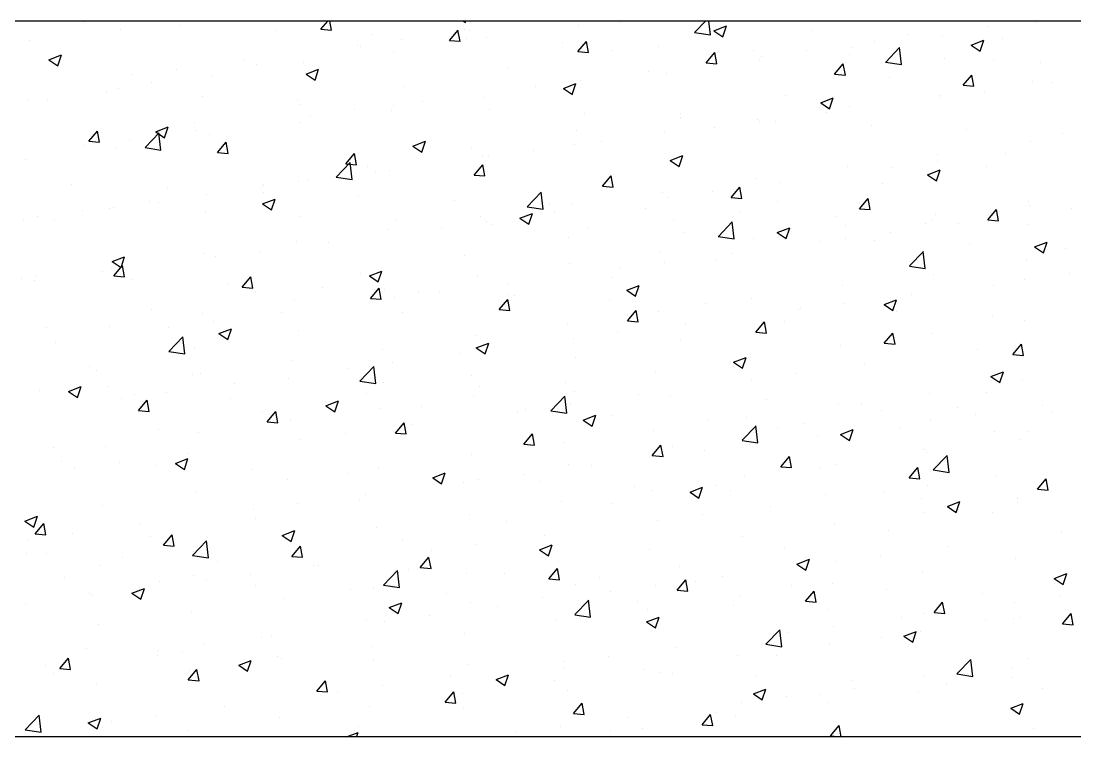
# Model space of a CAD drawing. Header units: millimetres. Extents: x 331487 to 517269, y 198509 to 399936.
# Drawn here: x 415514 to 416102, y 399536 to 399936 of the extents above; entities that cross this region are included whole.
import ezdxf

# ---------------------------------------------------------------- set-up
doc = ezdxf.new("R2010")
doc.units = ezdxf.units.MM
doc.header["$MEASUREMENT"] = 0
doc.layers.add('COLUMN', color=6, linetype='Continuous')

msp = doc.modelspace()

# ---------------------------------------------------------------- linework, layer by layer
at = {"layer": 'COLUMN'}
for p, q in [((420345.71, 399936.48), (392220.13, 399936.48)), ((420350.13, 399536.48), (392620.13, 399536.48))]:
    msp.add_line(p, q, dxfattribs=at)
at = {"layer": 'COLUMN', "color": 2, "linetype": 'Continuous'}
for p, q in [((415548.97, 399935.99), (415548.97, 399935.99)), ((415602.35, 399933.73), (415602.35, 399933.73)), ((415681.01, 399931.96), (415684.8, 399936.48)), ((415686.98, 399931.43), (415686.05, 399936.48)), ((415760.66, 399936.48), (415761.73, 399935.76)), ((415761.72, 399935.76), (415761.97, 399936.48)), ((415824.86, 399934.21), (415824.86, 399934.21)), ((415848.18, 399935.89), (415848.18, 399935.89)), ((415889.7, 399930.15), (415895.77, 399936.48)), ((415898.56, 399928.74), (415897.66, 399936.48)), ((415900.47, 399931.1), (415907.47, 399933.79)), ((415901.56, 399933.63), (415901.56, 399933.63)), ((415905.44, 399927.75), (415907.46, 399933.79)), ((416079.88, 399935.76), (416079.88, 399935.76)), ((415569, 399932.02), (415569, 399932.02)), ((415655.74, 399931.48), (415655.74, 399931.48)), ((415681.01, 399931.96), (415686.99, 399931.43)), ((415709.12, 399929.22), (415709.12, 399929.22)), ((415752.73, 399925.68), (415757.56, 399931.43)), ((415758.71, 399925.15), (415757.55, 399931.42)), ((415761.46, 399932.03), (415761.46, 399932.03)), ((415764.13, 399931.25), (415764.13, 399931.25)), ((415889.67, 399930.12), (415898.56, 399928.74)), ((415900.47, 399931.1), (415905.44, 399927.75)), ((415902.06, 399930.1), (415902.06, 399930.1)), ((415954.94, 399931.38), (415954.94, 399931.38)), ((416008.33, 399929.12), (416008.33, 399929.12)), ((416027.94, 399928.26), (416027.94, 399928.26)), ((416053.11, 399933.32), (416053.11, 399933.32)), ((415518.49, 399925.62), (415518.49, 399925.62)), ((415701.23, 399922.97), (415701.23, 399922.97)), ((415703.14, 399922.02), (415703.14, 399922.02)), ((415726.26, 399926.27), (415726.26, 399926.27)), ((415752.73, 399925.68), (415758.71, 399925.16)), ((415762.5, 399926.97), (415762.5, 399926.97)), ((415773.51, 399927.17), (415773.51, 399927.17)), ((415815.88, 399924.71), (415815.88, 399924.71)), ((415824.46, 399919.41), (415829.28, 399925.15)), ((415830.44, 399918.88), (415829.28, 399925.15)), ((415869.26, 399922.46), (415869.26, 399922.46)), ((415977.43, 399921.86), (415977.43, 399921.86)), ((415989.95, 399925), (415989.95, 399925)), ((415996.43, 399913.6), (416004.22, 399921.72)), ((416044.18, 399923.1), (416051.18, 399925.78)), ((416044.18, 399923.1), (416049.15, 399919.74)), ((416049.15, 399919.74), (416051.18, 399925.78)), ((416061.71, 399926.87), (416061.71, 399926.87)), ((415529.02, 399914.87), (415536.02, 399917.56)), ((415533.99, 399911.51), (415536.02, 399917.56)), ((415721.57, 399919.67), (415721.57, 399919.67)), ((415824.46, 399919.41), (415830.44, 399918.88)), ((415843.74, 399920.09), (415843.74, 399920.09)), ((415896.19, 399913.13), (415901.01, 399918.88)), ((415902.16, 399912.6), (415901.01, 399918.87)), ((415922.65, 399920.2), (415922.65, 399920.2)), ((415927.04, 399916.72), (415927.04, 399916.72)), ((415952.08, 399920.02), (415952.08, 399920.02)), ((415976.03, 399917.94), (415976.03, 399917.94)), ((416005.28, 399912.19), (416004.18, 399921.68)), ((415529.02, 399914.87), (415533.99, 399911.51)), ((415638.07, 399914.66), (415638.07, 399914.66)), ((415644.82, 399912.01), (415644.82, 399912.01)), ((415671.06, 399913.27), (415671.06, 399913.27)), ((415785.42, 399910.08), (415785.42, 399910.08)), ((415896.19, 399913.13), (415902.16, 399912.61)), ((415926.09, 399914.82), (415926.09, 399914.82)), ((415967.91, 399906.86), (415972.73, 399912.6)), ((415973.89, 399906.33), (415972.73, 399912.6)), ((415996.39, 399913.56), (416005.28, 399912.18)), ((416029.41, 399915.69), (416029.41, 399915.69)), ((416056.89, 399915.12), (416056.89, 399915.12)), ((416082.79, 399913.43), (416082.79, 399913.43)), ((415575.16, 399906.37), (415575.16, 399906.37)), ((415600.2, 399909.67), (415600.2, 399909.67)), ((415619.72, 399906.23), (415619.72, 399906.23)), ((415672.73, 399906.86), (415679.73, 399909.55)), ((415672.73, 399906.86), (415677.71, 399903.51)), ((415677.7, 399903.5), (415679.73, 399909.55)), ((415863.89, 399908.41), (415863.89, 399908.41)), ((415874.15, 399907.32), (415874.15, 399907.32)), ((415967.91, 399906.86), (415973.89, 399906.33)), ((415998.57, 399905.11), (415998.57, 399905.11)), ((416039.64, 399900.58), (416044.46, 399906.33)), ((416045.61, 399900.05), (416044.46, 399906.32)), ((415567.78, 399898.73), (415567.78, 399898.73)), ((415586.5, 399902), (415586.5, 399902)), ((415727.1, 399900.06), (415727.1, 399900.06)), ((415800.98, 399900.13), (415800.98, 399900.13)), ((415816.44, 399898.85), (415823.45, 399901.54)), ((415816.44, 399898.85), (415821.42, 399895.5)), ((415821.41, 399895.5), (415823.44, 399901.54)), ((415823.64, 399900.92), (415823.64, 399900.92)), ((415826.02, 399903.42), (415826.02, 399903.42)), ((416039.64, 399900.58), (416045.62, 399900.06)), ((416078.67, 399902.47), (416078.67, 399902.47)), ((416089.71, 399902.16), (416089.71, 399902.16)), ((415517.27, 399892.33), (415517.27, 399892.33)), ((415561.37, 399896.33), (415561.37, 399896.33)), ((415614.76, 399894.08), (415614.76, 399894.08)), ((415772.3, 399893.88), (415772.3, 399893.88)), ((415940.25, 399895.1), (415940.25, 399895.1)), ((415960.16, 399890.84), (415967.16, 399893.53)), ((415965.13, 399887.49), (415967.16, 399893.53)), ((416026.73, 399894.97), (416026.73, 399894.97)), ((416026.8, 399893.88), (416026.8, 399893.88)), ((416051.83, 399897.17), (416051.83, 399897.17)), ((415528.18, 399891.99), (415528.18, 399891.99)), ((415668.14, 399891.82), (415668.14, 399891.82)), ((415668.78, 399890.05), (415668.78, 399890.05)), ((415699.95, 399886.83), (415699.95, 399886.83)), ((415721.52, 399889.57), (415721.52, 399889.57)), ((415737.83, 399891.81), (415737.83, 399891.81)), ((415774.9, 399887.31), (415774.9, 399887.31)), ((415960.16, 399890.84), (415965.13, 399887.49)), ((415976.22, 399888.57), (415976.22, 399888.57)), ((415674.92, 399883.53), (415674.92, 399883.53)), ((415720.36, 399886.38), (415720.36, 399886.38)), ((415828.28, 399885.06), (415828.28, 399885.06)), ((415881.67, 399882.8), (415881.67, 399882.8)), ((415881.93, 399885.09), (415881.93, 399885.09)), ((415924.87, 399881.53), (415924.87, 399881.53)), ((415925.77, 399880.58), (415925.77, 399880.58)), ((415935.05, 399880.55), (415935.05, 399880.55)), ((415963.64, 399885.56), (415963.64, 399885.56)), ((415551.43, 399869.29), (415556.25, 399875.03)), ((415557.41, 399868.76), (415556.25, 399875.03)), ((415588.71, 399874.61), (415595.71, 399877.29)), ((415593.68, 399871.25), (415595.71, 399877.29)), ((415610.46, 399880.04), (415610.46, 399880.04)), ((415611.76, 399875.22), (415611.76, 399875.22)), ((415669.85, 399879.98), (415669.85, 399879.98)), ((415823.61, 399875.08), (415823.61, 399875.08)), ((415900.74, 399877.28), (415900.74, 399877.28)), ((415988.43, 399878.29), (415988.43, 399878.29)), ((416041.81, 399876.03), (416041.81, 399876.03)), ((415551.43, 399869.29), (415557.41, 399868.77)), ((415552.15, 399870.03), (415552.15, 399870.03)), ((415573.89, 399870.23), (415573.89, 399870.23)), ((415582.79, 399865.85), (415590.58, 399873.96)), ((415588.71, 399874.61), (415593.68, 399871.25)), ((415591.64, 399864.43), (415590.54, 399873.93)), ((415618.5, 399872.94), (415618.5, 399872.94)), ((415623.16, 399863.01), (415627.98, 399868.76)), ((415629.13, 399862.48), (415627.98, 399868.75)), ((415732.42, 399866.6), (415739.42, 399869.29)), ((415737.39, 399863.24), (415739.42, 399869.28)), ((415837.58, 399868.97), (415837.58, 399868.97)), ((415872.93, 399874.03), (415872.93, 399874.03)), ((416077.45, 399869.18), (416077.45, 399869.18)), ((416095.2, 399873.78), (416095.2, 399873.78)), ((415548.86, 399866.93), (415548.86, 399866.93)), ((415566.56, 399865.44), (415566.56, 399865.44)), ((415582.75, 399865.81), (415591.64, 399864.43)), ((415623.16, 399863.01), (415629.13, 399862.49)), ((415732.42, 399866.6), (415737.4, 399863.24)), ((415765.29, 399865.07), (415765.29, 399865.07)), ((415799.71, 399863.98), (415799.71, 399863.98)), ((415822.42, 399867.63), (415822.42, 399867.63)), ((415516.05, 399859.04), (415516.05, 399859.04)), ((415689.51, 399849.3), (415697.3, 399857.41)), ((415694.88, 399856.74), (415699.7, 399862.48)), ((415698.37, 399847.88), (415697.26, 399857.37)), ((415700.86, 399856.21), (415699.7, 399862.48)), ((415771.08, 399860.59), (415771.08, 399860.59)), ((415774.68, 399860.69), (415774.68, 399860.69)), ((415876.13, 399858.59), (415883.14, 399861.28)), ((415876.13, 399858.59), (415881.11, 399855.23)), ((415881.11, 399855.23), (415883.13, 399861.28)), ((416025.51, 399861.68), (416025.51, 399861.68)), ((416025.53, 399857.73), (416025.53, 399857.73)), ((416063.4, 399862.72), (416063.4, 399862.72)), ((415694.88, 399856.74), (415700.86, 399856.22)), ((415706.97, 399855.06), (415706.97, 399855.06)), ((415711.52, 399852.37), (415711.52, 399852.37)), ((415719.14, 399853.09), (415719.14, 399853.09)), ((415766.61, 399850.46), (415771.43, 399856.21)), ((415772.58, 399849.93), (415771.43, 399856.2)), ((415975, 399855.28), (415975, 399855.28)), ((416000.49, 399854.44), (416000.49, 399854.44)), ((416019.85, 399850.58), (416026.85, 399853.27)), ((416024.82, 399847.22), (416026.85, 399853.27)), ((416052.76, 399855.46), (416052.76, 399855.46)), ((415541.9, 399845.23), (415541.9, 399845.23)), ((415668.63, 399846.69), (415668.63, 399846.69)), ((415673.65, 399847.38), (415673.65, 399847.38)), ((415689.48, 399849.26), (415698.37, 399847.88)), ((415766.61, 399850.46), (415772.59, 399849.94)), ((415838.34, 399844.19), (415843.16, 399849.93)), ((415844.31, 399843.66), (415843.15, 399849.93)), ((415923.66, 399848.24), (415923.66, 399848.24)), ((415937.34, 399846.12), (415937.34, 399846.12)), ((415994.44, 399845.44), (415994.44, 399845.44)), ((416019.85, 399850.58), (416024.82, 399847.23)), ((415595.28, 399842.98), (415595.28, 399842.98)), ((415617.29, 399839.65), (415617.29, 399839.65)), ((415648.61, 399844.09), (415648.61, 399844.09)), ((415648.66, 399845.05), (415648.66, 399845.05)), ((415648.66, 399840.72), (415648.66, 399840.72)), ((415796.24, 399832.74), (415804.03, 399840.86)), ((415805.09, 399831.33), (415803.99, 399840.82)), ((415838.34, 399844.19), (415844.31, 399843.67)), ((415871.72, 399840.74), (415871.72, 399840.74)), ((415899.46, 399841.14), (415899.46, 399841.14)), ((415910.06, 399837.91), (415914.88, 399843.66)), ((415916.04, 399837.38), (415914.88, 399843.65)), ((415585.46, 399835.77), (415585.46, 399835.77)), ((415590.34, 399835.04), (415590.34, 399835.04)), ((415648.4, 399834.35), (415655.4, 399837.03)), ((415648.4, 399834.35), (415653.37, 399830.99)), ((415653.37, 399830.99), (415655.4, 399837.03)), ((415702.05, 399838.47), (415702.05, 399838.47)), ((415755.43, 399836.21), (415755.43, 399836.21)), ((415808.81, 399833.96), (415808.81, 399833.96)), ((415821.21, 399834.34), (415821.21, 399834.34)), ((415874.43, 399837.84), (415874.43, 399837.84)), ((415910.06, 399837.91), (415916.04, 399837.39)), ((415936.12, 399835.43), (415936.12, 399835.43)), ((415981.79, 399831.64), (415986.61, 399837.38)), ((415987.76, 399831.11), (415986.61, 399837.38)), ((416076.23, 399835.89), (416076.23, 399835.89)), ((416076.72, 399833.5), (416076.72, 399833.5)), ((415547.58, 399830.79), (415547.58, 399830.79)), ((415562.98, 399831.8), (415562.98, 399831.8)), ((415565.35, 399832.15), (415565.35, 399832.15)), ((415616.37, 399829.55), (415616.37, 399829.55)), ((415792.11, 399826.34), (415799.11, 399829.02)), ((415796.2, 399832.7), (415805.09, 399831.32)), ((415797.08, 399822.98), (415799.11, 399829.02)), ((415811.28, 399829.53), (415811.28, 399829.53)), ((415862.19, 399831.7), (415862.19, 399831.7)), ((415915.58, 399829.45), (415915.58, 399829.45)), ((415981.79, 399831.64), (415987.76, 399831.11)), ((416024.3, 399828.39), (416024.3, 399828.39)), ((416053.51, 399825.36), (416058.33, 399831.11)), ((416059.49, 399824.83), (416058.33, 399831.1)), ((416100.25, 399831.59), (416100.25, 399831.59)), ((415514.84, 399825.75), (415514.84, 399825.75)), ((415522.55, 399827.49), (415522.55, 399827.49)), ((415532.02, 399825.03), (415532.02, 399825.03)), ((415669.75, 399827.29), (415669.75, 399827.29)), ((415723.13, 399825.04), (415723.13, 399825.04)), ((415769.86, 399827.3), (415769.86, 399827.3)), ((415773.4, 399824.54), (415773.4, 399824.54)), ((415776.51, 399822.78), (415776.51, 399822.78)), ((415792.11, 399826.34), (415797.09, 399822.98)), ((415877.8, 399825.42), (415877.8, 399825.42)), ((415902.96, 399816.19), (415910.75, 399824.31)), ((415911.82, 399814.77), (415910.71, 399824.27)), ((415968.96, 399827.19), (415968.96, 399827.19)), ((415973.78, 399821.99), (415973.78, 399821.99)), ((416018.4, 399823.49), (416018.4, 399823.49)), ((416022.34, 399824.94), (416022.34, 399824.94)), ((416037.09, 399823.28), (416037.09, 399823.28)), ((416053.51, 399825.36), (416059.49, 399824.84)), ((416075.72, 399822.68), (416075.72, 399822.68)), ((415717.93, 399819.8), (415717.93, 399819.8)), ((415748.37, 399821.24), (415748.37, 399821.24)), ((415829.9, 399820.52), (415829.9, 399820.52)), ((415883.28, 399818.27), (415883.28, 399818.27)), ((415902.92, 399816.15), (415911.82, 399814.77)), ((415935.83, 399818.33), (415942.83, 399821.02)), ((415935.83, 399818.33), (415940.8, 399814.97)), ((415936.66, 399816.01), (415936.66, 399816.01)), ((415940.8, 399814.97), (415942.82, 399821.01)), ((415999.22, 399818.29), (415999.22, 399818.29)), ((415667.41, 399813.4), (415667.41, 399813.4)), ((415685.21, 399812.93), (415685.21, 399812.93)), ((415819.48, 399815.41), (415819.48, 399815.41)), ((415922.44, 399814.95), (415922.44, 399814.95)), ((415960.08, 399813.48), (415960.08, 399813.48)), ((415974.19, 399815), (415974.19, 399815)), ((415990.04, 399813.76), (415990.04, 399813.76)), ((416043.42, 399811.5), (416043.42, 399811.5)), ((416079.54, 399810.32), (416086.54, 399813.01)), ((416079.54, 399810.32), (416084.51, 399806.96)), ((416084.51, 399806.96), (416086.54, 399813.01)), ((415564.38, 399802.09), (415571.38, 399804.78)), ((415569.35, 399798.74), (415571.38, 399804.78)), ((415616.07, 399806.36), (415616.07, 399806.36)), ((415622.31, 399804.65), (415622.31, 399804.65)), ((415647.34, 399807.94), (415647.34, 399807.94)), ((415761.16, 399805.4), (415761.16, 399805.4)), ((415870.5, 399807.45), (415870.5, 399807.45)), ((415911.03, 399806.68), (415911.03, 399806.68)), ((416009.68, 399799.64), (416017.47, 399807.76)), ((416018.54, 399798.22), (416017.44, 399807.72)), ((416096.81, 399809.25), (416096.81, 399809.25)), ((415564.13, 399798.86), (415564.13, 399798.86)), ((415564.38, 399802.09), (415569.35, 399798.74)), ((415565.31, 399794.07), (415570.13, 399799.82)), ((415571.28, 399793.54), (415570.13, 399799.81)), ((415819.99, 399801.05), (415819.99, 399801.05)), ((415848.12, 399798.4), (415848.12, 399798.4)), ((415873.16, 399801.7), (415873.16, 399801.7)), ((415901.76, 399803.47), (415901.76, 399803.47)), ((416009.65, 399799.6), (416018.54, 399798.22)), ((416075.02, 399802.6), (416075.02, 399802.6)), ((415513.62, 399792.46), (415513.62, 399792.46)), ((415522, 399794.4), (415522, 399794.4)), ((415559.15, 399796.33), (415559.15, 399796.33)), ((415565.31, 399794.07), (415571.28, 399793.55)), ((415637.03, 399787.79), (415641.85, 399793.54)), ((415643.01, 399787.27), (415641.85, 399793.53)), ((415702.84, 399795.39), (415702.84, 399795.39)), ((415708.09, 399794.08), (415715.09, 399796.77)), ((415708.09, 399794.08), (415713.06, 399790.73)), ((415713.06, 399790.73), (415715.09, 399796.77)), ((415768.65, 399794.01), (415768.65, 399794.01)), ((415843.44, 399793.46), (415843.44, 399793.46)), ((416023.08, 399795.1), (416023.08, 399795.1)), ((416098.97, 399795.45), (416098.97, 399795.45)), ((415521.28, 399791.35), (415521.28, 399791.35)), ((415575.39, 399792.15), (415575.39, 399792.15)), ((415628.77, 399789.89), (415628.77, 399789.89)), ((415637.03, 399787.79), (415643.01, 399787.27)), ((415682.15, 399787.64), (415682.15, 399787.64)), ((415708.76, 399781.52), (415713.58, 399787.26)), ((415714.73, 399780.99), (415713.58, 399787.26)), ((415716.71, 399786.51), (415716.71, 399786.51)), ((415784.97, 399790.08), (415784.97, 399790.08)), ((415851.8, 399786.07), (415858.81, 399788.76)), ((415856.77, 399782.72), (415858.8, 399788.76)), ((415972.57, 399788.7), (415972.57, 399788.7)), ((416056.59, 399788.49), (416056.59, 399788.49)), ((416073.94, 399792.15), (416073.94, 399792.15)), ((415644.53, 399785.38), (415644.53, 399785.38)), ((415708.76, 399781.52), (415714.74, 399781)), ((415722.06, 399781.8), (415722.06, 399781.8)), ((415735.53, 399785.38), (415735.53, 399785.38)), ((415747.1, 399785.1), (415747.1, 399785.1)), ((415780.48, 399775.24), (415785.31, 399780.99)), ((415785.13, 399783.45), (415785.13, 399783.45)), ((415786.46, 399774.72), (415785.3, 399780.98)), ((415788.92, 399783.13), (415788.92, 399783.13)), ((415842.3, 399780.87), (415842.3, 399780.87)), ((415851.8, 399786.07), (415856.78, 399782.72)), ((415921.23, 399781.66), (415921.23, 399781.66)), ((415995.52, 399778.07), (416002.52, 399780.75)), ((416000.49, 399774.71), (416002.51, 399780.75)), ((416010.79, 399783.84), (416010.79, 399783.84)), ((415586.21, 399775.37), (415586.21, 399775.37)), ((415666.2, 399780.11), (415666.2, 399780.11)), ((415780.48, 399775.24), (415786.46, 399774.72)), ((415852.21, 399768.97), (415857.03, 399774.71)), ((415858.19, 399768.44), (415857.03, 399774.71)), ((415895.68, 399778.62), (415895.68, 399778.62)), ((415947.88, 399775.55), (415947.88, 399775.55)), ((415949.06, 399776.36), (415949.06, 399776.36)), ((415972.91, 399778.85), (415972.91, 399778.85)), ((415995.52, 399778.07), (416000.49, 399774.71)), ((415998.27, 399778.48), (415998.27, 399778.48)), ((415614.86, 399773.07), (415614.86, 399773.07)), ((415658.91, 399773.49), (415658.91, 399773.49)), ((415726.81, 399773.44), (415726.81, 399773.44)), ((415852.21, 399768.97), (415858.19, 399768.45)), ((415869.29, 399774.16), (415869.29, 399774.16)), ((416002.44, 399774.1), (416002.44, 399774.1)), ((416055.83, 399771.85), (416055.83, 399771.85)), ((416073.8, 399769.31), (416073.8, 399769.31)), ((415527.89, 399765.36), (415527.89, 399765.36)), ((415562.92, 399765.57), (415562.92, 399765.57)), ((415596, 399765.21), (415596, 399765.21)), ((415621.03, 399768.5), (415621.03, 399768.5)), ((415624.07, 399761.83), (415631.07, 399764.52)), ((415629.04, 399758.47), (415631.07, 399764.52)), ((415668.49, 399763.43), (415668.49, 399763.43)), ((415818.78, 399767.76), (415818.78, 399767.76)), ((415884.72, 399767.24), (415884.72, 399767.24)), ((415923.94, 399762.69), (415928.76, 399768.44)), ((415929.91, 399762.16), (415928.76, 399768.43)), ((415939.95, 399768.47), (415939.95, 399768.47)), ((415596.05, 399751.88), (415603.83, 399760)), ((415604.9, 399750.47), (415603.8, 399759.96)), ((415624.07, 399761.83), (415629.04, 399758.47)), ((415767.43, 399760.72), (415767.43, 399760.72)), ((415821.82, 399758.96), (415821.82, 399758.96)), ((415846.85, 399762.25), (415846.85, 399762.25)), ((415881.63, 399758.46), (415881.63, 399758.46)), ((415923.94, 399762.69), (415929.91, 399762.17)), ((415995.66, 399756.42), (416000.48, 399762.16)), ((416001.64, 399755.89), (416000.48, 399762.16)), ((416021.86, 399761.81), (416021.86, 399761.81)), ((415532.84, 399756.89), (415532.84, 399756.89)), ((415596.01, 399751.84), (415604.9, 399750.46)), ((415610.17, 399753.41), (415610.17, 399753.41)), ((415715.49, 399753.22), (415715.49, 399753.22)), ((415767.78, 399753.82), (415774.78, 399756.51)), ((415767.78, 399753.82), (415772.76, 399750.47)), ((415772.75, 399750.46), (415774.78, 399756.51)), ((415971.35, 399755.41), (415971.35, 399755.41)), ((415995.66, 399756.42), (416001.64, 399755.9)), ((416047.63, 399752.71), (416047.63, 399752.71)), ((416067.39, 399750.14), (416072.21, 399755.89)), ((416073.36, 399749.61), (416072.21, 399755.88)), ((416072.67, 399756.01), (416072.67, 399756.01)), ((415664.98, 399746.82), (415664.98, 399746.82)), ((415720.79, 399745.66), (415720.79, 399745.66)), ((415758.66, 399750.64), (415758.66, 399750.64)), ((415823.32, 399748.45), (415823.32, 399748.45)), ((415911.49, 399745.81), (415918.5, 399748.5)), ((415911.49, 399745.81), (415916.47, 399742.46)), ((415916.46, 399742.46), (415918.49, 399748.5)), ((415920.01, 399748.37), (415920.01, 399748.37)), ((416067.39, 399750.14), (416073.37, 399749.62)), ((415551.85, 399743.4), (415551.85, 399743.4)), ((415555.91, 399741.05), (415555.91, 399741.05)), ((415613.64, 399739.78), (415613.64, 399739.78)), ((415695.75, 399742.36), (415695.75, 399742.36)), ((415702.77, 399735.33), (415710.56, 399743.45)), ((415711.63, 399733.91), (415710.52, 399743.41)), ((415868.07, 399740.87), (415868.07, 399740.87)), ((415946.61, 399739.41), (415946.61, 399739.41)), ((415984.48, 399744.4), (415984.48, 399744.4)), ((416055.21, 399737.8), (416062.21, 399740.49)), ((416060.18, 399734.45), (416062.21, 399740.49)), ((415609.3, 399738.79), (415609.3, 399738.79)), ((415632.6, 399734.05), (415632.6, 399734.05)), ((415662.68, 399736.54), (415662.68, 399736.54)), ((415702.73, 399735.29), (415711.63, 399733.91)), ((415716.06, 399734.28), (415716.06, 399734.28)), ((415765, 399738.44), (415765, 399738.44)), ((415817.56, 399734.47), (415817.56, 399734.47)), ((415921.57, 399736.11), (415921.57, 399736.11)), ((416055.21, 399737.8), (416060.18, 399734.45)), ((416072.59, 399736.02), (416072.59, 399736.02)), ((415523.62, 399729.87), (415523.62, 399729.87)), ((415540.05, 399729.58), (415547.05, 399732.26)), ((415540.05, 399729.58), (415545.02, 399726.22)), ((415545.02, 399726.22), (415547.04, 399732.26)), ((415561.7, 399732.28), (415561.7, 399732.28)), ((415577, 399727.62), (415577, 399727.62)), ((415594.73, 399729.06), (415594.73, 399729.06)), ((415706.68, 399728.43), (415706.68, 399728.43)), ((415769.44, 399732.03), (415769.44, 399732.03)), ((415822.82, 399729.77), (415822.82, 399729.77)), ((415858.42, 399727.8), (415858.42, 399727.8)), ((415876.21, 399727.52), (415876.21, 399727.52)), ((416020.65, 399728.52), (416020.65, 399728.52)), ((416052.46, 399728.83), (416052.46, 399728.83)), ((415569.69, 399725.77), (415569.69, 399725.77)), ((415579.18, 399718.85), (415584, 399724.6)), ((415585.16, 399718.32), (415584, 399724.59)), ((415630.38, 399725.36), (415630.38, 399725.36)), ((415683.76, 399721.57), (415690.76, 399724.26)), ((415683.76, 399723.11), (415683.76, 399723.11)), ((415688.73, 399718.21), (415690.76, 399724.25)), ((415766.22, 399727.43), (415766.22, 399727.43)), ((415809.49, 399718.78), (415817.28, 399726.9)), ((415818.35, 399717.36), (415817.25, 399726.86)), ((415820.54, 399722.81), (415820.54, 399722.81)), ((415929.59, 399725.26), (415929.59, 399725.26)), ((415970.14, 399722.12), (415970.14, 399722.12)), ((415982.97, 399723), (415982.97, 399723)), ((415579.18, 399718.85), (415585.16, 399718.33)), ((415648.36, 399718.42), (415648.36, 399718.42)), ((415650.91, 399712.58), (415655.73, 399718.32)), ((415656.88, 399712.05), (415655.73, 399718.31)), ((415683.76, 399721.57), (415688.73, 399718.21)), ((415714.28, 399719.93), (415714.28, 399719.93)), ((415737.14, 399720.85), (415737.14, 399720.85)), ((415790.53, 399718.59), (415790.53, 399718.59)), ((415795.51, 399719.52), (415795.51, 399719.52)), ((415809.46, 399718.74), (415818.35, 399717.36)), ((415827.47, 399713.56), (415834.47, 399716.25)), ((415832.44, 399710.2), (415834.47, 399716.25)), ((415843.91, 399716.34), (415843.91, 399716.34)), ((415994.14, 399718.82), (415994.14, 399718.82)), ((416036.35, 399720.75), (416036.35, 399720.75)), ((416046.36, 399716.56), (416046.36, 399716.56)), ((416084.23, 399721.55), (416084.23, 399721.55)), ((416089.74, 399718.49), (416089.74, 399718.49)), ((415650.91, 399712.58), (415656.88, 399712.05)), ((415663.77, 399713.53), (415663.77, 399713.53)), ((415722.63, 399706.3), (415727.45, 399712.05)), ((415728.61, 399705.77), (415727.45, 399712.04)), ((415732.35, 399711.2), (415732.35, 399711.2)), ((415827.47, 399713.56), (415832.45, 399710.2)), ((415897.29, 399714.08), (415897.29, 399714.08)), ((415916.22, 399702.23), (415924.01, 399710.35)), ((415918.79, 399715.08), (415918.79, 399715.08)), ((415925.07, 399700.81), (415923.97, 399710.31)), ((415950.67, 399711.83), (415950.67, 399711.83)), ((416021.33, 399713.27), (416021.33, 399713.27)), ((415590.04, 399708.41), (415590.04, 399708.41)), ((415612.42, 399706.49), (415612.42, 399706.49)), ((415694.48, 399706.22), (415694.48, 399706.22)), ((415722.63, 399706.3), (415728.61, 399705.78)), ((415794.36, 399700.02), (415799.18, 399705.77)), ((415800.33, 399699.5), (415799.18, 399705.76)), ((415866.85, 399707.58), (415866.85, 399707.58)), ((415935.82, 399708.81), (415935.82, 399708.81)), ((415958.17, 399704.95), (415958.17, 399704.95)), ((415971.18, 399705.55), (415978.19, 399708.24)), ((415971.18, 399705.55), (415976.16, 399702.2)), ((415976.16, 399702.19), (415978.18, 399708.24)), ((416004.06, 399709.57), (416004.06, 399709.57)), ((416057.44, 399707.32), (416057.44, 399707.32)), ((416076.42, 399706.87), (416076.42, 399706.87)), ((415531.72, 399698.4), (415531.72, 399698.4)), ((415560.48, 399698.99), (415560.48, 399698.99)), ((415669.45, 399702.92), (415669.45, 399702.92)), ((415794.36, 399700.02), (415800.34, 399699.5)), ((415816.34, 399701.18), (415816.34, 399701.18)), ((415866.09, 399693.75), (415870.91, 399699.49)), ((415872.06, 399693.22), (415870.9, 399699.49)), ((415877.51, 399698.79), (415877.51, 399698.79)), ((415916.18, 399702.19), (415925.08, 399700.81)), ((415920.3, 399699.97), (415920.3, 399699.97)), ((416071.37, 399702.73), (416071.37, 399702.73)), ((415606.29, 399694.61), (415606.29, 399694.61)), ((415765, 399694.14), (415765, 399694.14)), ((415866.09, 399693.75), (415872.06, 399693.23)), ((415895.26, 399696.67), (415895.26, 399696.67)), ((415937.81, 399687.47), (415942.63, 399693.22)), ((415943.79, 399686.95), (415942.63, 399693.21)), ((416018.1, 399696.86), (416018.1, 399696.86)), ((416019.43, 399695.23), (416019.43, 399695.23)), ((416022.94, 399685.68), (416030.73, 399693.79)), ((416031.8, 399684.26), (416030.69, 399693.75)), ((415536.02, 399690.22), (415536.02, 399690.22)), ((415543.39, 399686.32), (415543.39, 399686.32)), ((415568.42, 399689.62), (415568.42, 399689.62)), ((415589.4, 399687.96), (415589.4, 399687.96)), ((415599.74, 399689.32), (415606.74, 399692)), ((415599.74, 399689.32), (415604.71, 399685.96)), ((415604.71, 399685.96), (415606.73, 399692)), ((415713.06, 399686.64), (415713.06, 399686.64)), ((415819.19, 399688.78), (415819.19, 399688.78)), ((415832.11, 399688.36), (415832.11, 399688.36)), ((415937.81, 399687.47), (415943.79, 399686.95)), ((415959.79, 399686.85), (415959.79, 399686.85)), ((415968.92, 399688.83), (415968.92, 399688.83)), ((416009.54, 399681.2), (416014.36, 399686.94)), ((416015.51, 399680.67), (416014.36, 399686.94)), ((415642.78, 399685.71), (415642.78, 399685.71)), ((415696.16, 399683.45), (415696.16, 399683.45)), ((415743.45, 399681.31), (415750.45, 399683.99)), ((415743.45, 399681.31), (415748.42, 399677.95)), ((415748.42, 399677.95), (415750.45, 399683.99)), ((415749.55, 399681.2), (415749.55, 399681.2)), ((415794.24, 399683.37), (415794.24, 399683.37)), ((415917.58, 399681.79), (415917.58, 399681.79)), ((416009.54, 399681.2), (416015.52, 399680.68)), ((416022.91, 399685.64), (416031.8, 399684.26)), ((416057.93, 399682.11), (416057.93, 399682.11)), ((416081.26, 399674.92), (416086.08, 399680.67)), ((416087.24, 399674.4), (416086.08, 399680.66)), ((415662.55, 399680.24), (415662.55, 399680.24)), ((415760.87, 399678.77), (415760.87, 399678.77)), ((415769.2, 399680.08), (415769.2, 399680.08)), ((415802.93, 399678.94), (415802.93, 399678.94)), ((415856.31, 399676.68), (415856.31, 399676.68)), ((415887.16, 399673.3), (415894.16, 399675.99)), ((415892.13, 399669.94), (415894.16, 399675.98)), ((415901.47, 399676.84), (415901.47, 399676.84)), ((416020.05, 399677.12), (416020.05, 399677.12)), ((416081.26, 399674.92), (416087.24, 399674.4)), ((415611.21, 399673.2), (415611.21, 399673.2)), ((415702.55, 399668.76), (415702.55, 399668.76)), ((415706.05, 399671.76), (415706.05, 399671.76)), ((415865.64, 399674.29), (415865.64, 399674.29)), ((415887.16, 399673.3), (415892.14, 399669.94)), ((415909.69, 399674.43), (415909.69, 399674.43)), ((415963.08, 399672.17), (415963.08, 399672.17)), ((415995.02, 399673.83), (415995.02, 399673.83)), ((416016.46, 399669.92), (416016.46, 399669.92)), ((416070.15, 399669.44), (416070.15, 399669.44)), ((415559.27, 399665.7), (415559.27, 399665.7)), ((415643.14, 399663.48), (415643.14, 399663.48)), ((415668.17, 399666.78), (415668.17, 399666.78)), ((415815.13, 399667.89), (415815.13, 399667.89)), ((415843.15, 399666.83), (415843.15, 399666.83)), ((415931.87, 399665.51), (415931.87, 399665.51)), ((416030.88, 399665.29), (416037.88, 399667.98)), ((416030.88, 399665.29), (416035.85, 399661.93)), ((416035.85, 399661.93), (416037.87, 399667.98)), ((416069.84, 399667.66), (416069.84, 399667.66)), ((415515.71, 399657.06), (415522.72, 399659.75)), ((415515.71, 399657.06), (415520.69, 399653.71)), ((415520.69, 399653.71), (415522.71, 399659.75)), ((415644.23, 399658.75), (415644.23, 399658.75)), ((415763.78, 399660.85), (415763.78, 399660.85)), ((415868.96, 399657.23), (415868.96, 399657.23)), ((415893.99, 399660.53), (415893.99, 399660.53)), ((416018.22, 399661.94), (416018.22, 399661.94)), ((416056.3, 399661.86), (416056.3, 399661.86)), ((415521.33, 399649.91), (415526.15, 399655.65)), ((415527.31, 399649.38), (415526.15, 399655.65)), ((415579.99, 399655.16), (415579.99, 399655.16)), ((415659.43, 399649.05), (415666.43, 399651.74)), ((415664.4, 399645.7), (415666.43, 399651.74)), ((415711.85, 399653.35), (415711.85, 399653.35)), ((415784.83, 399656.82), (415784.83, 399656.82)), ((415967.71, 399655.54), (415967.71, 399655.54)), ((415997.98, 399651.85), (415997.98, 399651.85)), ((416094.78, 399650.98), (416094.78, 399650.98)), ((415517.08, 399646.88), (415517.08, 399646.88)), ((415521.33, 399649.91), (415527.31, 399649.38)), ((415542.11, 399650.18), (415542.11, 399650.18)), ((415585.91, 399648.74), (415585.91, 399648.74)), ((415593.06, 399643.63), (415597.88, 399649.38)), ((415599.03, 399643.1), (415597.88, 399649.37)), ((415609.3, 399637.92), (415617.09, 399646.04)), ((415618.16, 399636.5), (415617.06, 399646)), ((415659.43, 399649.05), (415664.4, 399645.7)), ((415661.33, 399646.95), (415661.33, 399646.95)), ((415726.51, 399646.81), (415726.51, 399646.81)), ((415805.8, 399648.92), (415805.8, 399648.92)), ((415916.36, 399648.5), (415916.36, 399648.5)), ((415593.06, 399643.63), (415599.03, 399643.11)), ((415609.99, 399639.91), (415609.99, 399639.91)), ((415664.78, 399637.36), (415669.6, 399643.1)), ((415670.76, 399636.83), (415669.6, 399643.1)), ((415742.9, 399640.63), (415742.9, 399640.63)), ((415767.93, 399643.93), (415767.93, 399643.93)), ((415803.14, 399641.04), (415810.14, 399643.73)), ((415803.14, 399641.04), (415808.11, 399637.69)), ((415808.11, 399637.69), (415810.14, 399643.73)), ((415864.42, 399641), (415864.42, 399641)), ((415939.66, 399641.84), (415939.66, 399641.84)), ((416031.62, 399642.67), (416031.62, 399642.67)), ((415516.54, 399639.12), (415516.54, 399639.12)), ((415527.59, 399638.73), (415527.59, 399638.73)), ((415569.93, 399636.86), (415569.93, 399636.86)), ((415609.27, 399637.88), (415618.16, 399636.5)), ((415623.31, 399634.61), (415623.31, 399634.61)), ((415664.78, 399637.36), (415670.76, 399636.83)), ((415668.19, 399636.8), (415668.19, 399636.8)), ((415736.51, 399631.08), (415741.33, 399636.83)), ((415742.48, 399630.55), (415741.33, 399636.82)), ((415813.91, 399634.6), (415813.91, 399634.6)), ((415946.85, 399633.04), (415953.85, 399635.72)), ((415951.82, 399629.68), (415953.85, 399635.72)), ((415968.71, 399634.39), (415968.71, 399634.39)), ((415993.75, 399637.68), (415993.75, 399637.68)), ((416068.94, 399636.15), (416068.94, 399636.15)), ((415558.05, 399632.41), (415558.05, 399632.41)), ((415676.69, 399632.35), (415676.69, 399632.35)), ((415679.74, 399632.32), (415679.74, 399632.32)), ((415716.03, 399621.37), (415723.82, 399629.49)), ((415724.88, 399619.95), (415723.78, 399629.45)), ((415730.07, 399630.1), (415730.07, 399630.1)), ((415736.51, 399631.08), (415742.49, 399630.56)), ((415762.57, 399627.56), (415762.57, 399627.56)), ((415783.46, 399627.84), (415783.46, 399627.84)), ((415808.23, 399624.81), (415813.06, 399630.55)), ((415814.21, 399624.28), (415813.05, 399630.55)), ((415881.34, 399631.83), (415881.34, 399631.83)), ((415946.85, 399633.04), (415951.83, 399629.68)), ((416017, 399628.66), (416017, 399628.66)), ((416090.57, 399625.03), (416097.57, 399627.71)), ((416095.54, 399621.67), (416097.56, 399627.71)), ((415537.63, 399625.69), (415537.63, 399625.69)), ((415591.01, 399623.43), (415591.01, 399623.43)), ((415609.87, 399626.79), (415609.87, 399626.79)), ((415616.83, 399624.04), (415616.83, 399624.04)), ((415641.87, 399627.33), (415641.87, 399627.33)), ((415808.23, 399624.81), (415814.21, 399624.28)), ((415823.02, 399621.82), (415823.02, 399621.82)), ((415836.84, 399625.59), (415836.84, 399625.59)), ((415879.96, 399618.53), (415884.78, 399624.28)), ((415885.94, 399618), (415884.78, 399624.27)), ((415890.22, 399623.33), (415890.22, 399623.33)), ((415905.56, 399626.07), (415905.56, 399626.07)), ((415966.49, 399622.25), (415966.49, 399622.25)), ((416090.57, 399625.03), (416095.54, 399621.67)), ((415551.56, 399616.78), (415551.56, 399616.78)), ((415553.68, 399615.72), (415553.68, 399615.72)), ((415575.4, 399616.8), (415582.41, 399619.49)), ((415575.41, 399616.8), (415580.38, 399613.44)), ((415580.38, 399613.44), (415582.4, 399619.49)), ((415644.39, 399621.17), (415644.39, 399621.17)), ((415697.78, 399618.92), (415697.78, 399618.92)), ((415710.63, 399620.06), (415710.63, 399620.06)), ((415715.99, 399621.33), (415724.88, 399619.95)), ((415751.16, 399616.66), (415751.16, 399616.66)), ((415842.65, 399617.79), (415842.65, 399617.79)), ((415867.68, 399621.09), (415867.68, 399621.09)), ((415879.96, 399618.53), (415885.94, 399618.01)), ((415943.6, 399621.07), (415943.6, 399621.07)), ((415951.69, 399612.26), (415956.51, 399618)), ((415957.66, 399611.73), (415956.51, 399617.99)), ((415996.98, 399618.82), (415996.98, 399618.82)), ((416050.37, 399616.56), (416050.37, 399616.56)), ((415515.81, 399610.74), (415515.81, 399610.74)), ((415660.12, 399613.66), (415660.12, 399613.66)), ((415719.12, 399608.79), (415726.12, 399611.48)), ((415724.09, 399605.44), (415726.12, 399611.48)), ((415764.7, 399611.81), (415764.7, 399611.81)), ((415804.54, 399614.41), (415804.54, 399614.41)), ((415822.75, 399604.82), (415830.54, 399612.93)), ((415831.61, 399603.4), (415830.5, 399612.9)), ((415857.92, 399612.15), (415857.92, 399612.15)), ((415911.31, 399609.9), (415911.31, 399609.9)), ((415915.15, 399615.21), (415915.15, 399615.21)), ((415951.69, 399612.26), (415957.66, 399611.73)), ((416023.41, 399605.98), (416028.23, 399611.73)), ((416029.39, 399605.45), (416028.23, 399611.72)), ((416068.47, 399611.54), (416068.47, 399611.54)), ((416093.5, 399614.84), (416093.5, 399614.84)), ((415608.78, 399606.62), (415608.78, 399606.62)), ((415719.12, 399608.79), (415724.09, 399605.44)), ((415741.62, 399604.49), (415741.62, 399604.49)), ((415779.5, 399609.48), (415779.5, 399609.48)), ((415822.72, 399604.78), (415831.61, 399603.4)), ((415863.21, 399607.71), (415863.21, 399607.71)), ((415964.69, 399607.64), (415964.69, 399607.64)), ((416018.07, 399605.39), (416018.07, 399605.39)), ((416023.41, 399605.98), (416029.39, 399605.46)), ((416095.14, 399599.7), (416099.96, 399605.45)), ((416101.11, 399599.18), (416099.96, 399605.44)), ((415556.84, 399599.12), (415556.84, 399599.12)), ((415706.38, 399601.8), (415706.38, 399601.8)), ((415716.59, 399601.19), (415716.59, 399601.19)), ((415812.7, 399601.31), (415812.7, 399601.31)), ((415862.83, 399600.78), (415869.83, 399603.47)), ((415862.83, 399600.78), (415867.81, 399597.43)), ((415867.8, 399597.43), (415869.83, 399603.47)), ((415967.44, 399598.24), (415967.44, 399598.24)), ((416005.31, 399603.23), (416005.31, 399603.23)), ((416052.17, 399602.2), (416052.17, 399602.2)), ((416067.72, 399602.86), (416067.72, 399602.86)), ((416071.45, 399603.13), (416071.45, 399603.13)), ((416095.14, 399599.7), (416101.12, 399599.18)), ((415653.43, 399592.88), (415653.43, 399592.88)), ((415761.35, 399594.27), (415761.35, 399594.27)), ((415929.48, 399588.26), (415937.27, 399596.38)), ((415938.33, 399586.85), (415937.23, 399596.34)), ((415942.41, 399594.95), (415942.41, 399594.95)), ((415993.85, 399592.19), (415993.85, 399592.19)), ((416006.54, 399592.77), (416013.55, 399595.46)), ((416006.54, 399592.77), (416011.52, 399589.42)), ((416011.51, 399589.42), (416013.54, 399595.46)), ((416015.78, 399595.37), (416015.78, 399595.37)), ((415615.56, 399587.89), (415615.56, 399587.89)), ((415648.07, 399591.79), (415648.07, 399591.79)), ((415709.41, 399586.77), (415709.41, 399586.77)), ((415879.25, 399586.63), (415879.25, 399586.63)), ((415929.44, 399588.22), (415938.33, 399586.85)), ((415965.27, 399588.96), (415965.27, 399588.96)), ((415535.21, 399574.69), (415540.03, 399580.43)), ((415541.18, 399574.16), (415540.02, 399580.43)), ((415550.03, 399586.03), (415550.03, 399586.03)), ((415589.75, 399581.78), (415589.75, 399581.78)), ((415590.53, 399584.6), (415590.53, 399584.6)), ((415603.41, 399583.78), (415603.41, 399583.78)), ((415656.8, 399581.52), (415656.8, 399581.52)), ((415658.9, 399580.37), (415658.9, 399580.37)), ((415841.38, 399581.64), (415841.38, 399581.64)), ((415913.93, 399581.92), (415913.93, 399581.92)), ((415935.53, 399582.18), (415935.53, 399582.18)), ((415527.37, 399576.28), (415527.37, 399576.28)), ((415535.21, 399574.69), (415541.18, 399574.16)), ((415635.1, 399576.54), (415642.1, 399579.23)), ((415635.1, 399576.54), (415640.07, 399573.18)), ((415640.07, 399573.18), (415642.09, 399579.22)), ((415710.18, 399579.27), (415710.18, 399579.27)), ((415763.56, 399577.01), (415763.56, 399577.01)), ((415816.34, 399578.35), (415816.34, 399578.35)), ((415816.94, 399574.75), (415816.94, 399574.75)), ((416036.2, 399571.71), (416043.99, 399579.83)), ((416045.06, 399570.29), (416043.95, 399579.79)), ((416067.2, 399575.4), (416067.2, 399575.4)), ((416076.13, 399580.24), (416076.13, 399580.24)), ((415531.43, 399571.77), (415531.43, 399571.77)), ((415606.93, 399568.41), (415611.75, 399574.16)), ((415607.56, 399573.33), (415607.56, 399573.33)), ((415612.91, 399567.88), (415611.75, 399574.15)), ((415753.19, 399570.03), (415753.19, 399570.03)), ((415778.81, 399568.53), (415785.81, 399571.22)), ((415783.78, 399565.17), (415785.81, 399571.22)), ((415861.99, 399574.43), (415861.99, 399574.43)), ((415870.33, 399572.5), (415870.33, 399572.5)), ((415877.21, 399572.17), (415877.21, 399572.17)), ((415923.71, 399570.24), (415923.71, 399570.24)), ((416017.81, 399570.23), (416017.81, 399570.23)), ((416036.16, 399571.67), (416045.06, 399570.29)), ((416042.16, 399572.1), (416042.16, 399572.1)), ((416066.51, 399569.57), (416066.51, 399569.57)), ((415555.62, 399565.83), (415555.62, 399565.83)), ((415606.93, 399568.41), (415612.91, 399567.89)), ((415678.66, 399562.14), (415683.48, 399567.88)), ((415684.63, 399561.61), (415683.48, 399567.88)), ((415715.32, 399565.05), (415715.32, 399565.05)), ((415778.81, 399568.53), (415783.78, 399565.17)), ((415811.48, 399568.02), (415811.48, 399568.02)), ((415922.52, 399560.52), (415929.52, 399563.21)), ((415927.49, 399557.16), (415929.52, 399563.21)), ((415977.09, 399567.99), (415977.09, 399567.99)), ((415979.01, 399563.79), (415979.01, 399563.79)), ((416030.47, 399565.73), (416030.47, 399565.73)), ((416083.85, 399563.48), (416083.85, 399563.48)), ((415678.66, 399562.14), (415684.64, 399561.61)), ((415690.28, 399561.75), (415690.28, 399561.75)), ((415750.38, 399555.86), (415755.2, 399561.61)), ((415756.36, 399555.33), (415755.2, 399561.6)), ((415760.14, 399560.98), (415760.14, 399560.98)), ((415818.89, 399562.16), (415818.89, 399562.16)), ((415922.52, 399560.52), (415927.5, 399557.17)), ((415941.13, 399558.8), (415941.13, 399558.8)), ((415959.49, 399560.22), (415959.49, 399560.22)), ((416014.57, 399562.08), (416014.57, 399562.08)), ((415627.13, 399553.44), (415627.13, 399553.44)), ((415708.2, 399553.49), (415708.2, 399553.49)), ((415750.38, 399555.86), (415756.36, 399555.34)), ((415760.57, 399552.14), (415760.57, 399552.14)), ((415822.11, 399549.59), (415826.93, 399555.33)), ((415828.08, 399549.06), (415826.93, 399555.33)), ((415916.1, 399555.5), (415916.1, 399555.5)), ((415964.06, 399555.67), (415964.06, 399555.67)), ((416066.23, 399552.51), (416073.24, 399555.2)), ((416066.23, 399552.51), (416071.21, 399549.16)), ((416071.21, 399549.16), (416073.23, 399555.2)), ((415515.84, 399540.51), (415523.63, 399548.63)), ((415524.69, 399539.09), (415523.59, 399548.59)), ((415551.07, 399544.29), (415558.08, 399546.97)), ((415556.04, 399540.93), (415558.07, 399546.97)), ((415564.22, 399545.16), (415564.22, 399545.16)), ((415589.25, 399548.45), (415589.25, 399548.45)), ((415657.69, 399547.08), (415657.69, 399547.08)), ((415822.11, 399549.59), (415828.09, 399549.06)), ((415852.94, 399547.19), (415852.94, 399547.19)), ((415893.84, 399543.31), (415898.66, 399549.06)), ((415899.81, 399542.78), (415898.65, 399549.05)), ((415901.17, 399550.21), (415901.17, 399550.21)), ((415912.71, 399548.63), (415912.71, 399548.63)), ((415515.8, 399540.47), (415524.69, 399539.09)), ((415551.07, 399544.29), (415556.05, 399540.93)), ((415606.34, 399540.04), (415606.34, 399540.04)), ((415702.26, 399542.13), (415702.26, 399542.13)), ((415815.07, 399542.2), (415815.07, 399542.2)), ((415842.85, 399540.2), (415842.85, 399540.2)), ((415860.77, 399541.14), (415860.77, 399541.14)), ((415893.84, 399543.31), (415899.81, 399542.79)), ((415965.56, 399537.04), (415970.38, 399542.78)), ((415971.54, 399536.51), (415970.38, 399542.78)), ((416078.76, 399540.94), (416078.76, 399540.94)), ((415695.31, 399536.48), (415701.79, 399538.96)), ((415700.95, 399536.48), (415701.78, 399538.96)), ((415790.04, 399538.91), (415790.04, 399538.91)), ((415965.56, 399537.04), (415971.54, 399536.51)), ((416042.08, 399536.48), (416042.11, 399536.51)), ((416042.11, 399536.48), (416042.11, 399536.5))]:
    msp.add_line(p, q, dxfattribs=at)

doc.saveas('drawing.dxf')
